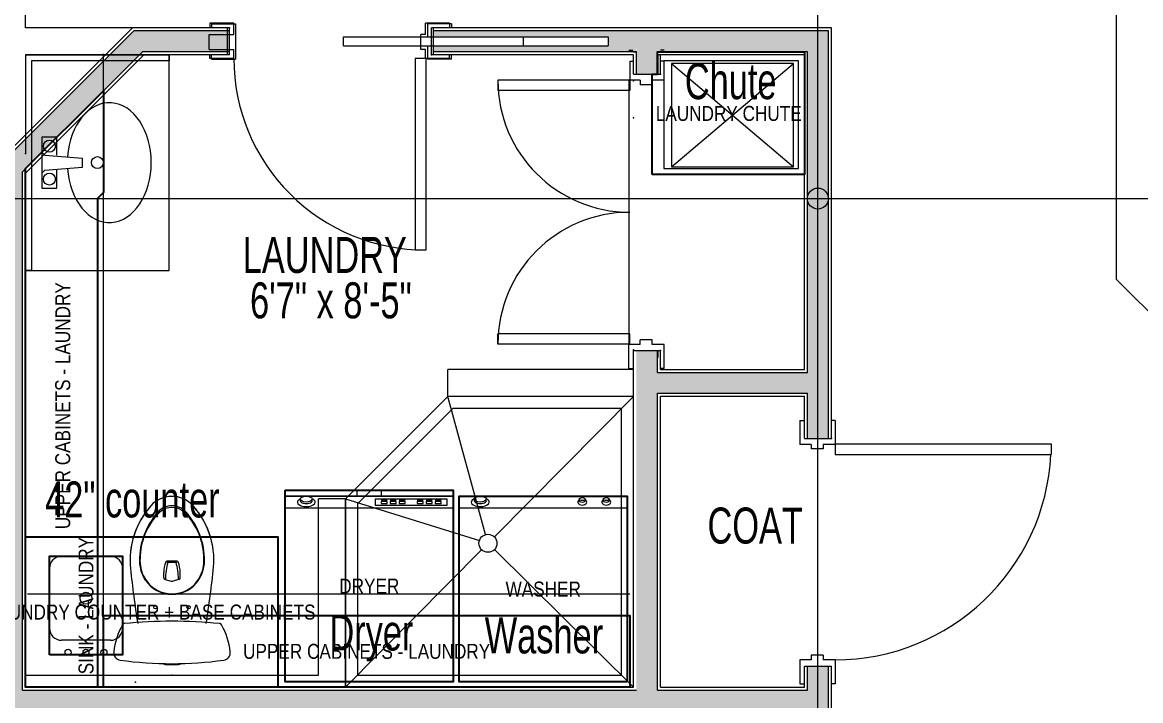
# Model space of a CAD drawing. Extents: x -864 to 864, y -576 to 576.
# Drawn here: x -185.8 to 0.6, y -182 to -68.9 of the extents above; entities that cross this region are included whole.
import ezdxf
from ezdxf.enums import TextEntityAlignment as Align

# ---------------------------------------------------------------- set-up
doc = ezdxf.new("R2010")
doc.units = 0
doc.header["$MEASUREMENT"] = 0
for name, color, linetype in [('1.1APPLIANCES', 6, 'Continuous'), ('1.1CASEWORK', 30, 'Continuous'), ('1.1CASEWORK-UPPER', 34, 'Continuous'), ('1.1COLLINE', 7, 'Continuous'), ('1.1COLUMNS', 51, 'Continuous'), ('1.1DEMO', 11, 'Continuous'), ('1.1DOORS', 1, 'Continuous'), ('1.1FILL', 7, 'Continuous'), ('1.1FIXTURES', 5, 'Continuous'), ('1.1NOTES', 3, 'Continuous'), ('1.1OBJNAMES', 2, 'Continuous'), ('1.1RMNAMES', 5, 'Continuous'), ('1.1WALL', 7, 'Continuous')]:
    doc.layers.add(name, color=color, linetype=linetype)
doc.styles.add('DCADTXTSTYLE1', font='ARIAL NARROW')
doc.styles.add('DCADTXTSTYLE32', font='ARIAL NARROW')
doc.styles.add('DCADTXTSTYLE39', font='ARIAL NARROW')
doc.styles.add('DCADTXTSTYLE44', font='ARIAL NARROW')
doc.styles.add('DCADTXTSTYLE45', font='ARIAL NARROW')
doc.styles.add('DCADTXTSTYLE46', font='ARIAL NARROW')
doc.styles.add('DCADTXTSTYLE62', font='ARIAL NARROW')
doc.styles.add('DCADTXTSTYLE75', font='ARIAL NARROW')

msp = doc.modelspace()

# ---------------------------------------------------------------- hatches: boundary and pattern name
at = {"layer": '1.1FILL', "linetype": 'Continuous', "lineweight": 0, "ltscale": 8}
for points in [[(-151.24, -70.28), (-167.22, -70.28), (-191.59, -94.64), (-244.73, -94.64), (-244.73, -100.14), (-191.56, -100.14), (-185.8, -93.8), (-165.77, -73.78), (-151.24, -73.78)], [(-117.24, -70.28), (-117.24, -71.28), (-88.15, -71.28), (-88.15, -72.78), (-117.24, -72.78), (-117.24, -73.78), (-83.42, -73.78), (-83.36, -70.26)], [(-54.92, -138.27), (-51.42, -138.27), (-51.42, -104.53), (-51.42, -70.28), (-83.36, -70.28), (-83.42, -77.54), (-79.85, -77.54), (-79.92, -73.78), (-54.92, -73.78)], [(-81.42, -183.78), (-51.42, -183.78), (-51.42, -176.27), (-54.92, -176.27), (-54.92, -180.28), (-79.92, -180.28), (-79.92, -130.76), (-54.92, -130.76), (-54.92, -127.26), (-79.92, -127.26), (-79.85, -123.61), (-83.35, -123.61), (-83.42, -123.61), (-83.42, -180.28), (-185.8, -180.28), (-185.8, -93.8), (-191.56, -100.04), (-191.56, -100.14), (-191.3, -100.14), (-191.3, -256.78), (-208.8, -256.78), (-208.8, -262.28), (-191.3, -262.28), (-191.3, -286.28), (-49.8, -286.28), (-49.8, -280.78), (-77.22, -280.78), (-77.16, -272.65), (-80.64, -272.61), (-80.72, -280.78), (-185.8, -280.78), (-185.8, -256.78), (-185.8, -183.78)]]:
    msp.add_hatch(color=7, dxfattribs=at).paths.add_polyline_path(points, flags=0)

# ---------------------------------------------------------------- linework, layer by layer
at = {"layer": '1.1APPLIANCES', "color": 1, "linetype": 'Continuous', "lineweight": 0, "ltscale": 12}
for p, q in [((-129.96, -147.91), (-129.96, -146.91)), ((-129.96, -146.91), (-125.96, -146.91)), ((-125.96, -146.91), (-125.96, -147.91)), ((-141.96, -147.91), (-141.96, -178.91)), ((-113.96, -147.91), (-141.96, -147.91)), ((-141.96, -147.91), (-113.96, -147.91)), ((-139.46, -148.41), (-139.46, -148.66)), ((-137.46, -148.66), (-137.46, -148.41)), ((-125.96, -147.91), (-129.96, -147.91)), ((-126.96, -148.41), (-126.96, -149.41)), ((-114.96, -148.41), (-126.96, -148.41)), ((-124.96, -148.66), (-125.96, -148.66)), ((-125.96, -148.78), (-125.96, -149.16)), ((-124.96, -148.78), (-125.96, -148.78)), ((-124.96, -149.16), (-124.96, -148.78)), ((-123.46, -148.66), (-124.46, -148.66)), ((-124.46, -148.78), (-124.46, -149.16)), ((-123.46, -148.78), (-124.46, -148.78)), ((-123.46, -149.16), (-123.46, -148.78)), ((-121.96, -148.66), (-122.96, -148.66)), ((-122.96, -148.78), (-122.96, -149.16)), ((-121.96, -148.78), (-122.96, -148.78)), ((-121.96, -149.16), (-121.96, -148.78)), ((-118.96, -148.66), (-119.96, -148.66)), ((-119.96, -148.78), (-119.96, -149.16)), ((-118.96, -148.78), (-119.96, -148.78)), ((-118.96, -149.16), (-118.96, -148.78)), ((-117.46, -148.66), (-118.46, -148.66)), ((-118.46, -148.78), (-118.46, -149.16)), ((-117.46, -148.78), (-118.46, -148.78)), ((-117.46, -149.16), (-117.46, -148.78)), ((-115.96, -148.66), (-116.96, -148.66)), ((-116.96, -148.78), (-116.96, -149.16)), ((-115.96, -148.78), (-116.96, -148.78)), ((-115.96, -149.16), (-115.96, -148.78)), ((-114.96, -149.41), (-114.96, -148.41)), ((-113.96, -178.91), (-113.96, -147.91)), ((-112.96, -147.91), (-112.96, -178.91)), ((-84.96, -147.91), (-112.96, -147.91)), ((-112.96, -147.91), (-84.96, -147.91)), ((-110.46, -148.41), (-110.46, -148.66)), ((-108.46, -148.66), (-108.46, -148.41)), ((-92.96, -148.41), (-92.96, -148.66)), ((-91.96, -148.66), (-91.96, -148.41)), ((-88.96, -148.41), (-88.96, -148.66)), ((-87.96, -148.66), (-87.96, -148.41)), ((-84.96, -178.91), (-84.96, -147.91)), ((-113.96, -149.91), (-141.96, -149.91)), ((-126.96, -149.41), (-114.96, -149.41)), ((-125.96, -149.16), (-124.96, -149.16)), ((-124.46, -149.16), (-123.46, -149.16)), ((-122.96, -149.16), (-121.96, -149.16)), ((-119.96, -149.16), (-118.96, -149.16)), ((-118.46, -149.16), (-117.46, -149.16)), ((-116.96, -149.16), (-115.96, -149.16)), ((-84.96, -149.91), (-112.96, -149.91)), ((-141.96, -178.91), (-113.96, -178.91)), ((-112.96, -178.91), (-84.96, -178.91))]:
    msp.add_line(p, q, dxfattribs=at)
for centre, major_axis, ratio, start_param, end_param in [((-138.46, -148.91), (-1.5, 0), 0.5, 5.497787, 10.210176), ((-138.46, -148.66), (-1, 0), 0.5, 0, 3.141593), ((-109.46, -148.91), (-1.5, 0), 0.5, 5.497787, 10.210176), ((-109.46, -148.66), (-1, 0), 0.5, 0, 3.141593), ((-92.46, -148.91), (-0.75, 0), 0.666667, 5.439031, 10.268932), ((-92.46, -148.66), (-0.5, 0), 0.5, 0, 3.141593), ((-88.46, -148.91), (-0.75, 0), 0.666667, 5.439031, 10.268932), ((-88.46, -148.66), (-0.5, 0), 0.5, 0, 3.141593)]:
    msp.add_ellipse(centre, major_axis=major_axis, ratio=ratio, start_param=start_param, end_param=end_param, dxfattribs=at)
for centre, major_axis in [((-138.46, -148.41), (-1, 0)), ((-109.46, -148.41), (-1, 0)), ((-92.46, -148.41), (-0.5, 0)), ((-88.46, -148.41), (-0.5, 0))]:
    msp.add_ellipse(centre, major_axis=major_axis, ratio=0.5, dxfattribs=at)
at = {"layer": '1.1CASEWORK', "color": 3, "linetype": 'Continuous', "lineweight": 0, "ltscale": 12}
for p, q in [((-55.42, -74.28), (-79.85, -74.28)), ((-79.85, -74.28), (-79.85, -77.54)), ((-55.42, -94.26), (-55.42, -74.28)), ((-56.42, -75.28), (-78.85, -75.28)), ((-78.85, -75.37), (-78.85, -93.26)), ((-56.42, -93.26), (-56.42, -75.28)), ((-78.85, -93.26), (-56.42, -93.26)), ((-78.79, -94.26), (-55.42, -94.26)), ((-143.22, -154.73), (-185.3, -154.73)), ((-143.22, -179.73), (-143.22, -154.73))]:
    msp.add_line(p, q, dxfattribs=at)
at = {"layer": '1.1CASEWORK', "color": 3, "linetype": 'Continuous', "lineweight": 0, "ltscale": 2}
for p, q in [((-78.79, -73.5), (-79.42, -73.5)), ((-78.85, -75.37), (-79.29, -75.37)), ((-78.79, -78.54), (-80.79, -78.54)), ((-80.79, -78.54), (-80.79, -79.29))]:
    msp.add_line(p, q, dxfattribs=at)
at = {"layer": '1.1CASEWORK', "color": 7, "linetype": 'Continuous', "lineweight": 0, "ltscale": 12}
for p, q in [((-77.55, -75.73), (-57.23, -93)), ((-77.55, -93), (-57.23, -75.73))]:
    msp.add_line(p, q, dxfattribs=at)
at = {"layer": '1.1CASEWORK', "color": 5, "linetype": 'Continuous', "lineweight": 0, "ltscale": 12}
msp.add_line((-185.3, -110.28), (-185.3, -96.84), dxfattribs=at)
at = {"layer": '1.1CASEWORK', "color": 7, "linetype": 'Continuous', "lineweight": 0, "ltscale": 12}
msp.add_lwpolyline([(-77.55, -93), (-57.23, -93), (-57.23, -75.73), (-77.55, -75.73)], close=True, dxfattribs=at)
at = {"layer": '1.1CASEWORK', "color": 3, "linetype": 'Continuous', "lineweight": 0, "ltscale": 2}
msp.add_point((-79.42, -77.54), dxfattribs=at)
at = {"layer": '1.1CASEWORK-UPPER', "color": 1, "linetype": 'Continuous', "lineweight": 0, "ltscale": 8}
for p, q in [((-172.3, -179.78), (-172.3, -74.11)), ((-184.92, -164.2), (-84.54, -164.2))]:
    msp.add_line(p, q, dxfattribs=at)
at = {"layer": '1.1COLLINE', "color": 7, "linetype": 'Continuous', "lineweight": 0, "ltscale": 96}
for p, q in [((-53.17, -315.79), (-53.17, -32.1)), ((-250.48, -98.28), (330.5, -98.28))]:
    msp.add_line(p, q, dxfattribs=at)
at = {"layer": '1.1COLUMNS', "color": 1, "linetype": 'Continuous', "lineweight": 0, "ltscale": 12}
msp.add_circle((-53.17, -98.28), 1.75, dxfattribs=at)
at = {"layer": '1.1COLUMNS', "color": 51, "linetype": 'Continuous', "lineweight": 0, "ltscale": 12}
msp.add_point((-53.17, -98.28), dxfattribs=at)
at = {"layer": '1.1DEMO', "color": 11, "linetype": 'Continuous', "lineweight": 0, "ltscale": 2}
for p, q in [((-3.42, -53.9), (-3.42, -111.7)), ((-185.3, -69.78), (-185.3, -65.73)), ((-151.61, -69.78), (-185.3, -69.78)), ((-150.55, -69.03), (-154.55, -69.03)), ((-154.55, -69.03), (-154.55, -69.65)), ((-151.61, -74.28), (-151.61, -69.78)), ((-150.55, -70.9), (-150.55, -69.03)), ((-114.61, -69.03), (-118.61, -69.03)), ((-118.61, -70.9), (-118.61, -69.03)), ((-117.61, -74.28), (-117.61, -69.78)), ((-50.92, -69.78), (-117.61, -69.78)), ((-114.61, -69.03), (-114.61, -69.65)), ((-50.92, -96.03), (-50.92, -69.78)), ((-154.64, -70.9), (-150.55, -70.9)), ((-154.64, -73.4), (-154.64, -70.9)), ((-118.61, -70.9), (-119.36, -70.9)), ((-119.36, -73.4), (-119.36, -70.9)), ((-151.61, -74.28), (-185.3, -74.28)), ((-185.3, -74.28), (-185.3, -90.87)), ((-161.3, -74.28), (-185.3, -74.28)), ((-185.3, -74.28), (-161.3, -74.28)), ((-161.3, -110.28), (-161.3, -74.28)), ((-161.3, -74.28), (-161.3, -75.28)), ((-154.64, -73.4), (-150.55, -73.4)), ((-154.55, -74.9), (-154.55, -74.28)), ((-150.55, -74.9), (-150.55, -73.4)), ((-118.61, -73.4), (-119.36, -73.4)), ((-118.61, -74.9), (-118.61, -73.4)), ((-83.92, -74.28), (-117.61, -74.28)), ((-114.61, -74.9), (-114.61, -74.28)), ((-55.42, -74.28), (-79.42, -74.28)), ((-55.42, -96.03), (-55.42, -74.28)), ((-161.3, -75.28), (-184.3, -75.28)), ((-184.3, -75.28), (-184.3, -110.28)), ((-150.55, -74.9), (-154.55, -74.9)), ((-120.3, -74.9), (-120.3, -106.9)), ((-118.55, -74.9), (-120.3, -74.9)), ((-114.61, -74.9), (-118.61, -74.9)), ((-118.55, -74.9), (-118.55, -106.9)), ((-180.05, -88.03), (-182.55, -88.03)), ((-182.55, -88.03), (-182.55, -96.53)), ((-180.05, -91.03), (-180.05, -88.03)), ((-182.05, -91.03), (-182.55, -90.53)), ((-182.05, -91.03), (-175.8, -91.53)), ((-182.05, -93.53), (-175.8, -93.03)), ((-175.8, -93.03), (-175.8, -91.53)), ((-182.05, -93.53), (-182.55, -94.03)), ((-180.05, -96.53), (-180.05, -93.53)), ((-182.55, -96.53), (-180.05, -96.53)), ((-118.55, -106.9), (-120.3, -106.9)), ((-185.3, -110.28), (-161.3, -110.28)), ((-184.3, -110.28), (-185.3, -110.28)), ((-3.42, -111.7), (16.93, -132.05)), ((-83.92, -126.78), (-114.84, -126.78)), ((-114.84, -131.28), (-114.84, -126.78)), ((-114.84, -131.28), (-131.92, -148.36)), ((-83.92, -131.28), (-114.84, -131.28)), ((-83.92, -131.28), (-114.84, -131.28)), ((-108.56, -154.33), (-114.84, -131.28)), ((-107.11, -154.71), (-83.92, -131.28)), ((-114.01, -133.28), (-129.92, -149.18)), ((-85.92, -133.28), (-114.01, -133.28)), ((-85.92, -177.78), (-85.92, -133.28)), ((-136.42, -177.78), (-136.42, -148.36)), ((-131.92, -148.36), (-136.42, -148.36)), ((-131.92, -179.78), (-131.92, -148.36)), ((-131.92, -148.36), (-131.92, -179.78)), ((-131.92, -148.36), (-109.6, -155.33)), ((-129.92, -149.18), (-129.92, -177.78)), ((-131.92, -179.78), (-109.22, -156.84)), ((-83.92, -179.78), (-107.1, -156.83)), ((-160.01, -158.77), (-161.71, -158.77)), ((-160.16, -158.97), (-161.56, -158.97)), ((-162.24, -161.53), (-162.24, -160.66)), ((-162, -161.83), (-161.01, -162.1)), ((-159.71, -161.83), (-160.71, -162.1)), ((-159.48, -161.53), (-159.48, -160.66)), ((-185.3, -177.78), (-136.42, -177.78)), ((-129.92, -177.78), (-85.92, -177.78))]:
    msp.add_line(p, q, dxfattribs=at)
for centre, radius in [((-181.3, -89.53), 1), ((-173.3, -92.28), 1), ((-181.3, -95.03), 1), ((-108.17, -155.78), 1.5), ((-163.61, -166.45), 0.276), ((-163.61, -166.45), 0.276), ((-158.1, -166.45), 0.276), ((-158.1, -166.45), 0.276)]:
    msp.add_circle(centre, radius, dxfattribs=at)
for centre, radius, start, end in [((-118.61, -74.9), 31.94, 180, 270.1028), ((-160.86, -152.67), 4.72, 42.1939, 138.1113), ((-160.86, -152.67), 4.72, 42.1939, 138.1113), ((-154.26, -158.59), 13.58, 138.1114, 186.1133), ((-154.26, -158.59), 13.58, 138.1114, 173.9005), ((-154.26, -158.59), 12.01, 138.1114, 180.5512), ((-155.87, -158.06), 10.24, 133.1942, 161.9026), ((-160.86, -152.67), 3.15, 41.9318, 138.0538), ((-160.86, -152.75), 2.95, 46.8058, 133.1942), ((-165.84, -158.06), 10.24, 18.0974, 46.8058), ((-167.45, -158.59), 12.01, 359.4488, 401.8886), ((-167.45, -158.59), 13.58, 7.231, 41.9948), ((-167.45, -158.59), 13.58, 355.1848, 401.8886), ((-154.26, -158.59), 11.93, 161.9026, 180.5512), ((-167.45, -158.59), 11.93, 359.4488, 378.0974), ((27.96, -139.07), 196.85, 186.1133, 188.7983), ((-160.37, -158.64), 5.91, 180.5512, 213.5054), ((-160.37, -158.64), 5.83, 180.5512, 213.5054), ((-157.51, -160.66), 4.72, 158.0652, 180), ((-152.1, -161.73), 9.84, 163.7398, 180), ((-161.71, -158.97), 0.197, 90, 158.0652), ((-161.56, -159.09), 0.118, 90, 164.919), ((-169.62, -161.73), 9.84, 0, 16.2602), ((-160.16, -159.09), 0.118, 15.081, 90), ((-160.01, -158.97), 0.197, 21.9348, 90), ((-164.21, -160.66), 4.72, 0, 21.9348), ((-161.35, -158.64), 5.83, 326.4946, 359.4488), ((-161.35, -158.64), 5.91, 326.4946, 359.4488), ((-349.68, -139.07), 196.85, 351.2017, 353.9763), ((-160.86, -158.97), 5.32, 213.5054, 326.4946), ((-160.86, -158.97), 5.24, 213.5054, 326.4946), ((-161.92, -161.53), 0.315, 180, 255), ((-160.86, -161.53), 0.591, 255, 285), ((-159.8, -161.53), 0.315, 285, 360), ((-158.84, -175.2), 11.81, 150.5225, 173.5446), ((-168.74, -169.6), 0.433, 95.7811, 150.5219), ((-158.84, -175.2), 11.81, 149.4293, 150.5225), ((-160.86, -247.51), 78.74, 95.7794, 95.9408), ((-160.86, -247.51), 78.74, 90, 95.7794), ((-160.86, -247.51), 78.74, 84.2206, 90), ((-152.97, -169.6), 0.433, 29.4781, 84.2189), ((-160.86, -247.51), 78.74, 84.0592, 84.2206), ((-162.88, -175.2), 11.81, 29.4775, 30.5707), ((-162.88, -175.2), 11.81, 6.4554, 29.4775), ((-169.32, -174.02), 1.26, 173.5441, 262.1201), ((-152.39, -174.02), 1.26, 277.8817, 366.4559), ((-160.86, -112.87), 62.99, 262.1189, 277.8811), ((-161.55, -174.05), 1.97, 245.8903, 269.4839), ((-160.86, -97.55), 78.47, 269.4839, 270.5161), ((-160.17, -174.05), 1.97, 270.5161, 294.1097)]:
    msp.add_arc(centre, radius, start, end, dxfattribs=at)
msp.add_ellipse((-171.3, -92.28), major_axis=(0, 10), ratio=0.7, start_param=1.670465, end_param=7.754313, dxfattribs=at)
for p in [(-117.61, -74.28), (-185.3, -90.78), (-160.86, -177.78)]:
    msp.add_point(p, dxfattribs=at)
at = {"layer": '1.1DOORS', "color": 3, "linetype": 'Continuous', "lineweight": 0, "ltscale": 24}
for p, q in [((-154.24, -69.15), (-150.24, -69.15)), ((-150.24, -69.15), (-150.24, -75.03)), ((-114.24, -69.15), (-118.24, -69.15)), ((-118.24, -69.15), (-118.24, -71.28)), ((-132.24, -72.78), (-132.24, -71.28)), ((-132.24, -71.28), (-102.24, -71.28)), ((-102.24, -72.78), (-102.24, -71.28)), ((-132.24, -72.78), (-102.24, -72.78)), ((-118.24, -72.78), (-118.24, -75.03)), ((-154.24, -75.03), (-150.24, -75.03)), ((-114.24, -75.03), (-118.24, -75.03))]:
    msp.add_line(p, q, dxfattribs=at)
at = {"layer": '1.1DOORS', "color": 3, "linetype": 'Continuous', "lineweight": 0, "ltscale": 12}
for p, q in [((-154.24, -69.15), (-154.24, -69.78)), ((-114.24, -69.15), (-114.24, -69.78)), ((-154.24, -75.03), (-154.24, -74.4)), ((-114.24, -75.03), (-114.24, -74.4)), ((-79.85, -123.61), (-79.85, -124.79))]:
    msp.add_line(p, q, dxfattribs=at)
at = {"layer": '1.1DOORS', "color": 7, "linetype": 'Continuous', "lineweight": 0, "ltscale": 24}
for p, q in [((-102.24, -71.28), (-88.15, -71.28)), ((-88.15, -71.28), (-88.15, -72.78)), ((-102.24, -72.78), (-88.15, -72.78))]:
    msp.add_line(p, q, dxfattribs=at)
at = {"layer": '1.1DOORS', "color": 3, "linetype": 'Continuous', "lineweight": 0, "ltscale": 2}
for p, q in [((-84.67, -73.5), (-84.04, -73.5)), ((-84.54, -75.37), (-84.54, -78.57)), ((-84.54, -75.37), (-83.92, -75.37)), ((-84.54, -78.51), (-106.52, -78.51)), ((-106.52, -78.51), (-106.52, -80.26)), ((-82.79, -78.54), (-84.67, -78.54)), ((-84.54, -78.51), (-84.54, -80.26)), ((-82.79, -78.54), (-82.79, -79.29)), ((-80.79, -79.29), (-82.79, -79.29)), ((-84.54, -80.26), (-106.52, -80.26)), ((-84.54, -120.83), (-106.52, -120.83)), ((-106.52, -122.58), (-106.52, -120.83)), ((-84.54, -122.58), (-84.54, -120.83)), ((-84.54, -122.58), (-106.52, -122.58)), ((-84.67, -126.61), (-84.67, -122.61)), ((-82.79, -122.61), (-84.67, -122.61)), ((-82.79, -122.61), (-82.79, -121.86)), ((-80.79, -121.86), (-82.79, -121.86)), ((-80.79, -122.61), (-80.79, -121.86)), ((-78.79, -122.61), (-80.79, -122.61)), ((-78.79, -126.61), (-78.79, -122.61)), ((-84.67, -126.61), (-84.04, -126.61)), ((-78.79, -126.61), (-79.42, -126.61)), ((-56.17, -135.27), (-56.17, -139.27)), ((-56.17, -135.27), (-55.54, -135.27)), ((-50.29, -135.27), (-50.92, -135.27)), ((-50.29, -135.27), (-50.29, -139.27)), ((-54.29, -139.27), (-56.17, -139.27)), ((-54.29, -139.27), (-54.29, -140.02)), ((-50.29, -139.27), (-52.29, -139.27)), ((-52.29, -139.27), (-52.29, -140.02)), ((-50.29, -139.21), (-14.29, -139.21)), ((-50.29, -139.21), (-50.29, -140.96)), ((-14.29, -139.21), (-14.29, -140.96)), ((-52.29, -140.02), (-54.29, -140.02)), ((-50.29, -140.96), (-14.29, -140.96)), ((-56.17, -175.21), (-56.17, -179.21)), ((-54.29, -175.21), (-56.17, -175.21)), ((-54.29, -174.46), (-54.29, -175.21)), ((-52.29, -174.46), (-54.29, -174.46)), ((-52.29, -174.46), (-52.29, -175.21)), ((-50.29, -175.21), (-52.29, -175.21)), ((-50.29, -175.21), (-50.29, -179.21)), ((-56.17, -179.21), (-55.54, -179.21)), ((-50.29, -179.21), (-50.92, -179.21))]:
    msp.add_line(p, q, dxfattribs=at)
at = {"layer": '1.1DOORS', "color": 7, "linetype": 'Continuous', "lineweight": 0, "ltscale": 12}
msp.add_line((-84.67, -78.54), (-84.67, -122.61), dxfattribs=at)
at = {"layer": '1.1DOORS', "color": 1, "linetype": 'Continuous', "lineweight": 0, "ltscale": 2}
for centre, radius, start, end in [((-84.54, -78.57), 21.98, 180, 270), ((-84.54, -122.53), 21.98, 90, 180), ((-50.29, -139.21), 36, 270, 357.2168)]:
    msp.add_arc(centre, radius, start, end, dxfattribs=at)
at = {"layer": '1.1DOORS', "color": 51, "linetype": 'Continuous', "lineweight": 0, "ltscale": 12}
for p in [(-151.24, -69.78), (-117.24, -69.78)]:
    msp.add_point(p, dxfattribs=at)
at = {"layer": '1.1DOORS', "color": 3, "linetype": 'Continuous', "lineweight": 0, "ltscale": 2}
for p in [(-83.92, -78.61), (-83.92, -84.79), (-83.92, -123.53), (-79.42, -123.61), (-50.92, -138.27)]:
    msp.add_point(p, dxfattribs=at)
at = {"layer": '1.1FILL', "color": 7, "linetype": 'Continuous', "lineweight": 0, "ltscale": 8}
for p, q in [((-83.91, -73.78), (-83.39, -73.78)), ((-79.92, -73.78), (-79.41, -73.78)), ((-83.92, -123.61), (-79.42, -123.61))]:
    msp.add_line(p, q, dxfattribs=at)
at = {"layer": '1.1FIXTURES', "color": 1, "linetype": 'Continuous', "lineweight": 0, "ltscale": 12}
for p, q in [((-179.28, -157.95), (-171.09, -157.95)), ((-181.28, -169.95), (-181.28, -159.95)), ((-169.09, -159.95), (-169.09, -169.95)), ((-171.09, -171.95), (-179.28, -171.95))]:
    msp.add_line(p, q, dxfattribs=at)
for centre, radius in [((-175.19, -164.95), 1), ((-178.19, -173.95), 0.5), ((-175.19, -173.95), 0.5), ((-172.19, -173.95), 0.5)]:
    msp.add_circle(centre, radius, dxfattribs=at)
for centre, start, end in [((-179.28, -159.95), 90, 180), ((-171.09, -159.95), 0, 90), ((-179.28, -169.95), 180, 270), ((-171.09, -169.95), 270, 360)]:
    msp.add_arc(centre, 2, start, end, dxfattribs=at)
msp.add_point((-166.91, -178.95), dxfattribs=at)
at = {"layer": '1.1OBJNAMES'}
for points in [[(-80.79, -94.26), (-80.79, -77.54), (-79.92, -77.54), (-79.92, -73.78), (-55.42, -73.78), (-55.42, -94.26)], [(-172.3, -80.31), (-172.3, -97.26), (-173.3, -98.26), (-173.3, -179.8), (-185.3, -179.8), (-185.3, -93.28)], [(-141.96, -146.91), (-113.96, -146.91), (-113.96, -178.91), (-141.96, -178.91)], [(-84.96, -178.91), (-112.96, -178.91), (-112.96, -147.91), (-84.96, -147.91)], [(-185.3, -179.8), (-185.3, -154.7), (-143.2, -154.7), (-143.2, -179.8)], [(-181.28, -174.38), (-181.28, -157.95), (-169.09, -157.95), (-169.09, -174.38)], [(-172.3, -179.8), (-172.3, -167.8), (-84.5, -167.8), (-84.5, -179.8)]]:
    msp.add_lwpolyline(points, close=True, dxfattribs=at)
at = {"layer": '1.1WALL', "color": 5, "linetype": 'Continuous', "lineweight": 0, "ltscale": 12}
for p, q in [((-191.8, -94.14), (-167.43, -69.78)), ((-151.24, -69.78), (-167.43, -69.78)), ((-50.92, -69.78), (-117.24, -69.78)), ((-50.92, -105.03), (-50.92, -69.78)), ((-185.3, -94.01), (-165.57, -74.28)), ((-151.24, -74.28), (-165.57, -74.28)), ((-83.92, -74.28), (-117.24, -74.28)), ((-83.92, -77.54), (-83.92, -74.28)), ((-55.42, -74.28), (-79.42, -74.28)), ((-79.42, -77.54), (-79.42, -74.28)), ((-55.42, -126.76), (-55.42, -74.28)), ((-185.3, -179.78), (-185.3, -94.01)), ((-50.92, -138.27), (-50.92, -105.03)), ((-83.92, -126.78), (-83.92, -123.61)), ((-79.42, -126.76), (-79.42, -123.61)), ((-55.42, -138.27), (-55.42, -131.26)), ((-55.42, -179.78), (-55.42, -176.27)), ((-50.92, -184.28), (-50.92, -176.27)), ((-185.3, -179.78), (-83.92, -179.78)), ((-79.42, -179.78), (-55.42, -179.78))]:
    msp.add_line(p, q, dxfattribs=at)
at = {"layer": '1.1WALL', "color": 7, "linetype": 'Continuous', "lineweight": 0, "ltscale": 12}
for p, q in [((-191.59, -94.64), (-167.22, -70.28)), ((-151.24, -70.28), (-167.22, -70.28)), ((-51.42, -70.28), (-117.24, -70.28)), ((-51.42, -104.53), (-51.42, -70.28)), ((-185.8, -93.8), (-165.77, -73.78)), ((-151.24, -73.78), (-165.77, -73.78)), ((-83.42, -73.78), (-117.24, -73.78)), ((-83.42, -77.54), (-83.42, -73.78)), ((-54.92, -73.78), (-79.92, -73.78)), ((-79.92, -77.54), (-79.92, -73.78)), ((-54.92, -127.26), (-54.92, -73.78)), ((-83.92, -77.54), (-79.42, -77.54)), ((-185.8, -180.28), (-185.8, -93.8)), ((-51.42, -138.27), (-51.42, -104.53)), ((-83.42, -123.61), (-83.42, -123.61)), ((-79.92, -127.26), (-79.92, -123.61)), ((-54.92, -138.27), (-54.92, -130.76)), ((-54.92, -180.28), (-54.92, -176.27)), ((-51.42, -183.78), (-51.42, -176.27)), ((-185.8, -180.28), (-83.42, -180.28)), ((-79.92, -180.28), (-54.92, -180.28))]:
    msp.add_line(p, q, dxfattribs=at)
at = {"layer": '1.1WALL', "color": 1, "linetype": 'Continuous', "lineweight": 0, "ltscale": 12}
for p, q in [((-151.24, -74.28), (-151.24, -69.78)), ((-117.24, -74.28), (-117.24, -69.78)), ((-55.42, -138.27), (-50.92, -138.27)), ((-55.42, -176.27), (-50.92, -176.27))]:
    msp.add_line(p, q, dxfattribs=at)
at = {"layer": '1.1WALL', "color": 5, "linetype": 'Continuous', "lineweight": 0, "ltscale": 2}
for p, q in [((-83.92, -179.78), (-83.92, -126.78)), ((-79.42, -126.76), (-55.42, -126.76)), ((-79.42, -131.26), (-55.42, -131.26)), ((-79.42, -179.78), (-79.42, -131.26))]:
    msp.add_line(p, q, dxfattribs=at)
at = {"layer": '1.1WALL', "color": 7, "linetype": 'Continuous', "lineweight": 0, "ltscale": 2}
for p, q in [((-79.92, -127.26), (-54.92, -127.26)), ((-79.92, -130.76), (-54.92, -130.76)), ((-79.92, -180.28), (-79.92, -130.76))]:
    msp.add_line(p, q, dxfattribs=at)
at = {"layer": '1.1WALL', "color": 11, "linetype": 'Continuous', "lineweight": 0, "ltscale": 2}
msp.add_line((-83.92, -179.78), (-83.92, -131.28), dxfattribs=at)

# ---------------------------------------------------------------- texts
at = {"layer": '1.1NOTES', "color": 3, "linetype": 'Continuous', "lineweight": 0, "ltscale": 12, "width": 0.833333}
for s, style, p in [('Chute', 'DCADTXTSTYLE32', (-75.35, -83.49)), ('42" counter', 'DCADTXTSTYLE44', (-182.01, -153.26)), ('Dryer', 'DCADTXTSTYLE46', (-134.6, -175.46)), ('Washer', 'DCADTXTSTYLE45', (-108.71, -175.94))]:
    msp.add_text(s, height=6, dxfattribs=dict(at, style=style)).set_placement(p, align=Align.BOTTOM_LEFT)
at = {"layer": '1.1NOTES', "color": 3, "linetype": 'Continuous', "lineweight": 0, "ltscale": 8, "style": 'DCADTXTSTYLE39', "width": 0.833333}
msp.add_text('6\'7" x 8\'-5"', height=6, dxfattribs=at).set_placement((-147.84, -120.05), align=Align.BOTTOM_LEFT)
at = {"layer": '1.1OBJNAMES', "style": 'DCADTXTSTYLE1'}
for s, rotation, p in [('LAUNDRY CHUTE', 0, (-68.03, -84.07)), ('UPPER CABINETS - LAUNDRY', 90, (-179.07, -132.82)), ('SINK - LAUNDRY', 90, (-175.19, -166.17))]:
    msp.add_text(s, height=2.5, rotation=rotation, dxfattribs=at).set_placement(p, align=Align.MIDDLE_CENTER)
for s, p in [('DRYER', (-127.96, -162.91)), ('WASHER', (-98.96, -163.41)), ('LAUNDRY COUNTER + BASE CABINETS', (-164.25, -167.25)), ('UPPER CABINETS - LAUNDRY', (-128.4, -173.8))]:
    msp.add_text(s, height=2.5, dxfattribs=at).set_placement(p, align=Align.MIDDLE_CENTER)
at = {"layer": '1.1RMNAMES', "color": 5, "linetype": 'Continuous', "lineweight": 0, "ltscale": 8, "width": 0.833333}
for s, style, p in [('LAUNDRY', 'DCADTXTSTYLE62', (-149.05, -112.48)), ('COAT', 'DCADTXTSTYLE75', (-71.57, -157.62))]:
    msp.add_text(s, height=6, dxfattribs=dict(at, style=style)).set_placement(p, align=Align.BOTTOM_LEFT)

doc.saveas('drawing.dxf')
